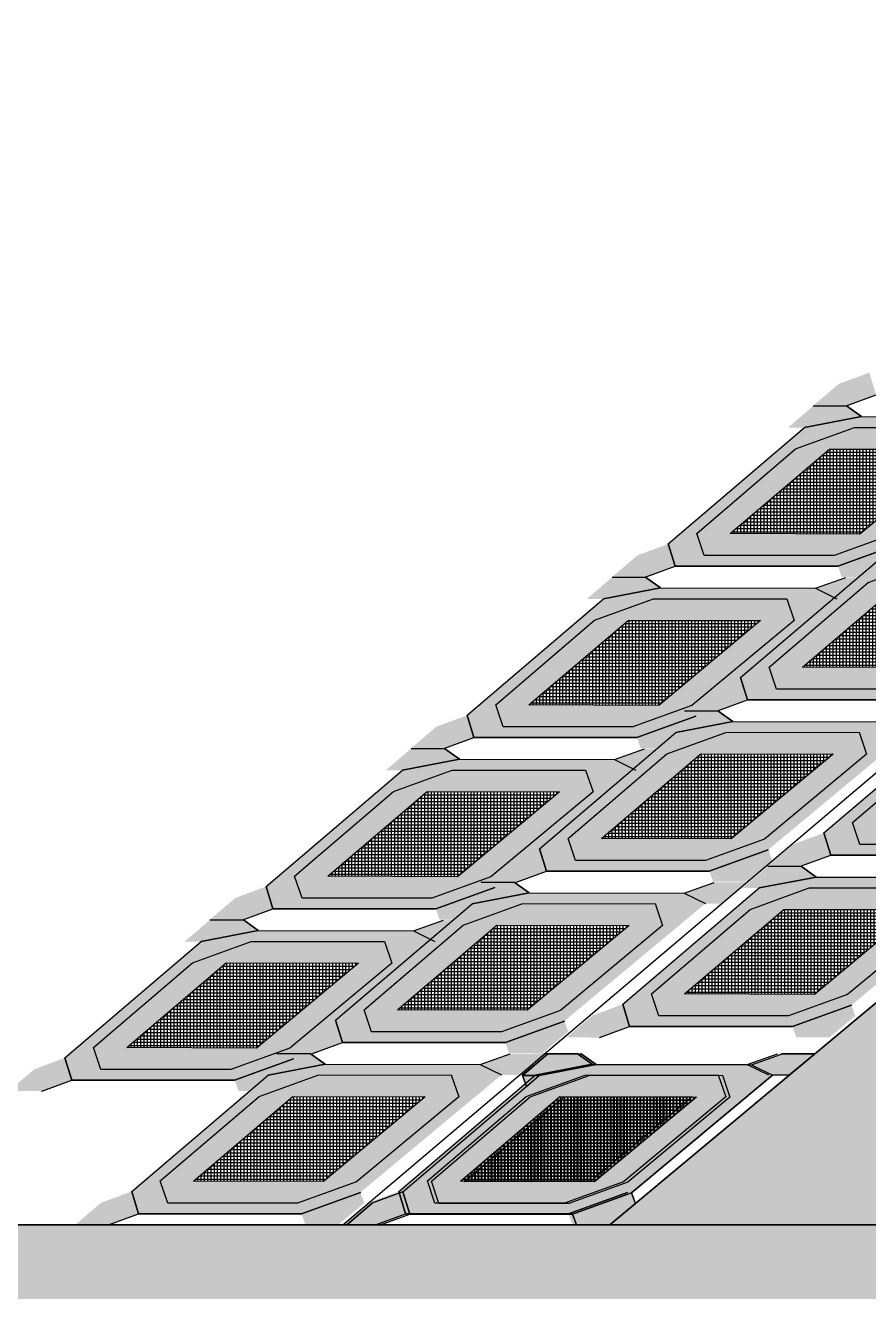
# Model space of a CAD drawing. Header units: centimetres. Extents: x -10 to 101, y -21 to 38.
# Drawn here: x 15.62 to 21.94, y 3 to 12.48 of the extents above; entities that cross this region are included whole.
import ezdxf

# ---------------------------------------------------------------- set-up
doc = ezdxf.new("R2010")
doc.units = ezdxf.units.CM

msp = doc.modelspace()

# ---------------------------------------------------------------- hatches: boundary and pattern name
h = msp.add_hatch()
h.set_pattern_fill('HEX', color=256, scale=0.063)
h.paths.add_polyline_path([(20, 3.5), (22.5, 3.5), (42, 20), (44, 20), (44, 21), (41, 21)])
at = {"true_color": 0x000000}
h = msp.add_hatch(color=18, dxfattribs=at)
h.dxf.hatch_style = 1
h.paths.add_polyline_path([(21.9436, 9.8809), (21.7145, 9.796), (21.5241, 9.634), (21.7702, 9.6315), (21.9952, 9.7138)])
h = msp.add_hatch(color=18, dxfattribs=at)
h.dxf.hatch_style = 1
h.paths.add_polyline_path([(21.3343, 9.4689), (21.5241, 9.6315), (21.7741, 9.6315), (21.886, 9.5511), (21.4593, 9.4689)])
edge = h.paths.add_edge_path()
edge.add_line((23.048, 9.5492), (23.2731, 9.629))
at = {"true_color": 0x636466}
h = msp.add_hatch(color=251, dxfattribs=at)
h.dxf.hatch_style = 1
h.paths.add_polyline_path([(20.7074, 8.5106), (20.6522, 8.6762), (21.392, 9.3089), (21.8328, 9.4692), (22.8312, 9.4701), (22.8867, 9.3074), (22.1218, 8.671), (21.6799, 8.5111)], flags=16)
h.paths.add_polyline_path([(20.4891, 8.4309), (20.4376, 8.598), (21.4593, 9.4689), (21.886, 9.5511), (23.048, 9.5492), (23.207, 9.4702), (22.1507, 8.5911), (21.7088, 8.4311)])
h = msp.add_hatch(color=256)
h.dxf.hatch_style = 1
h.set_gradient(color1=(0, 0, 255), color2=(255, 255, 0), name='SPHERICAL')
h.paths.add_polyline_path([(20.9007, 8.6753), (21.6444, 9.3087), (22.636, 9.3076), (21.8729, 8.6719)], flags=16)
h.paths.add_polyline_path([(22.8867, 9.3074), (22.1218, 8.671), (21.6799, 8.5111), (20.7074, 8.5106), (20.6522, 8.6762), (21.392, 9.3089), (21.8328, 9.4692), (22.8312, 9.4701)])
h = msp.add_hatch()
h.set_pattern_fill('NET', color=256, scale=0.0078)
h.set_pattern_definition([(0, (1.987614, 4.851148), (0, 0.024765), []), (90, (1.987614, 4.851148), (-0.024765, 2e-18), [])])
h.paths.add_polyline_path([(20.9007, 8.6753), (21.6444, 9.3087), (22.636, 9.3076), (21.8729, 8.6719)])
at = {"true_color": 0x000000}
h = msp.add_hatch(color=18, dxfattribs=at)
h.dxf.hatch_style = 1
h.paths.add_polyline_path([(21.8767, 8.4689), (22.0665, 8.6315), (22.3165, 8.6315), (22.4284, 8.5511), (22.0017, 8.4689)])
edge = h.paths.add_edge_path()
edge.add_line((23.5905, 8.5492), (23.8156, 8.629))
h = msp.add_hatch(color=18, dxfattribs=at)
h.dxf.hatch_style = 1
h.paths.add_polyline_path([(20.4376, 8.598), (20.2085, 8.5131), (20.018, 8.3511), (20.2642, 8.3486), (20.4891, 8.4309)])
at = {"true_color": 0x636466}
h = msp.add_hatch(color=251, dxfattribs=at)
h.dxf.hatch_style = 1
h.paths.add_polyline_path([(21.2498, 7.5106), (21.1946, 7.6762), (21.9344, 8.3089), (22.3753, 8.4692), (23.3736, 8.4701), (23.4292, 8.3074), (22.6643, 7.671), (22.2223, 7.5111)], flags=16)
h.paths.add_polyline_path([(21.0316, 7.4309), (20.9801, 7.598), (22.0017, 8.4689), (22.4284, 8.5511), (23.5905, 8.5492), (23.7495, 8.4702), (22.6932, 7.5911), (22.2512, 7.4311)])
at = {"true_color": 0x000000}
h = msp.add_hatch(color=18, dxfattribs=at)
h.dxf.hatch_style = 1
h.paths.add_polyline_path([(22.1507, 8.5911), (21.7088, 8.4311), (21.7376, 8.3511), (21.9876, 8.3511), (22.1797, 8.5112)])
h = msp.add_hatch(color=256)
h.dxf.hatch_style = 1
h.set_gradient(color1=(0, 0, 255), color2=(255, 255, 0), name='SPHERICAL')
h.paths.add_polyline_path([(21.4431, 7.6753), (22.1868, 8.3087), (23.1784, 8.3076), (22.4154, 7.6719)], flags=16)
h.paths.add_polyline_path([(23.4292, 8.3074), (22.6643, 7.671), (22.2223, 7.5111), (21.2498, 7.5106), (21.1946, 7.6762), (21.9344, 8.3089), (22.3753, 8.4692), (23.3736, 8.4701)])
h = msp.add_hatch(color=18, dxfattribs=at)
h.dxf.hatch_style = 1
h.paths.add_polyline_path([(19.8282, 8.186), (20.018, 8.3486), (20.268, 8.3486), (20.38, 8.2683), (19.9532, 8.186)])
edge = h.paths.add_edge_path()
edge.add_line((21.542, 8.2663), (21.7671, 8.3461))
h = msp.add_hatch(color=18, dxfattribs=at)
h.dxf.hatch_style = 1
h.paths.add_polyline_path([(21.542, 8.2663), (21.7671, 8.3461), (22.018, 8.3486), (21.8229, 8.186), (21.701, 8.1873)])
at = {"true_color": 0x636466}
h = msp.add_hatch(color=251, dxfattribs=at)
h.dxf.hatch_style = 1
h.paths.add_polyline_path([(19.2013, 7.2278), (19.1462, 7.3933), (19.886, 8.0261), (20.3268, 8.1863), (21.3252, 8.1873), (21.3807, 8.0245), (20.6158, 7.3881), (20.1739, 7.2282)], flags=16)
h.paths.add_polyline_path([(18.9831, 7.148), (18.9316, 7.3151), (19.9532, 8.186), (20.38, 8.2683), (21.542, 8.2663), (21.701, 8.1873), (20.6447, 7.3082), (20.2027, 7.1482)])
h = msp.add_hatch()
h.set_pattern_fill('NET', color=256, scale=0.0078)
h.set_pattern_definition([(0, (2.53006, 3.851148), (0, 0.024765), []), (90, (2.53006, 3.851148), (-0.024765, 2e-18), [])])
h.paths.add_polyline_path([(21.4431, 7.6753), (22.1868, 8.3087), (23.1784, 8.3076), (22.4154, 7.6719)])
h = msp.add_hatch(color=256)
h.dxf.hatch_style = 1
h.set_gradient(color1=(0, 0, 255), color2=(255, 255, 0), name='SPHERICAL')
h.paths.add_polyline_path([(19.3947, 7.3924), (20.1384, 8.0258), (21.13, 8.0247), (20.3669, 7.389)], flags=16)
h.paths.add_polyline_path([(21.3807, 8.0245), (20.6158, 7.3881), (20.1739, 7.2282), (19.2013, 7.2278), (19.1462, 7.3933), (19.886, 8.0261), (20.3268, 8.1863), (21.3252, 8.1873)])
h = msp.add_hatch()
h.set_pattern_fill('NET', color=256, scale=0.0078)
h.set_pattern_definition([(0, (0.4816, 3.56827), (0, 0.024765), []), (90, (0.4816, 3.56827), (-0.024765, 2e-18), [])])
h.paths.add_polyline_path([(19.3947, 7.3924), (20.1384, 8.0258), (21.13, 8.0247), (20.3669, 7.389)])
at = {"true_color": 0x000000}
h = msp.add_hatch(color=18, dxfattribs=at)
h.dxf.hatch_style = 1
h.paths.add_polyline_path([(20.9801, 7.598), (20.751, 7.5131), (20.5605, 7.3511), (20.8066, 7.3486), (21.0316, 7.4309)])
h = msp.add_hatch(color=18, dxfattribs=at)
h.dxf.hatch_style = 1
h.paths.add_polyline_path([(18.9316, 7.3151), (18.7025, 7.2302), (18.512, 7.0683), (18.7581, 7.0658), (18.9831, 7.148)])
h = msp.add_hatch(color=18, dxfattribs=at)
h.dxf.hatch_style = 1
h.paths.add_polyline_path([(20.6447, 7.3082), (20.2027, 7.1482), (20.2316, 7.0683), (20.4816, 7.0683), (20.6737, 7.2283)])
h = msp.add_hatch(color=18, dxfattribs=at)
h.dxf.hatch_style = 1
h.paths.add_polyline_path([(20.3707, 7.186), (20.5605, 7.3486), (20.8105, 7.3486), (20.9224, 7.2683), (20.4957, 7.186)])
edge = h.paths.add_edge_path()
edge.add_line((22.0845, 7.2663), (22.3096, 7.3461))
at = {"true_color": 0x636466}
h = msp.add_hatch(color=251, dxfattribs=at)
h.dxf.hatch_style = 1
h.paths.add_polyline_path([(21.8729, 6.3462), (21.8177, 6.5117), (22.5576, 7.1445), (22.9984, 7.3047), (23.9967, 7.3057), (24.0523, 7.1429), (23.2874, 6.5066), (22.8455, 6.3466)], flags=16)
h.paths.add_polyline_path([(21.6547, 6.2664), (21.6032, 6.4336), (22.6248, 7.3045), (23.0516, 7.3867), (24.2136, 7.3847), (24.3726, 7.3058), (23.3163, 6.4267), (22.8743, 6.2667)])
h = msp.add_hatch(color=256)
h.dxf.hatch_style = 1
h.set_gradient(color1=(0, 0, 255), color2=(255, 255, 0), name='SPHERICAL')
h.paths.add_polyline_path([(22.0663, 6.5109), (22.81, 7.1442), (23.8016, 7.1431), (23.0385, 6.5074)], flags=16)
h.paths.add_polyline_path([(24.0523, 7.1429), (23.2874, 6.5066), (22.8455, 6.3466), (21.8729, 6.3462), (21.8177, 6.5117), (22.5576, 7.1445), (22.9984, 7.3047), (23.9967, 7.3057)])
h = msp.add_hatch(color=251, dxfattribs=at)
h.dxf.hatch_style = 1
h.paths.add_polyline_path([(19.7438, 6.2278), (19.6886, 6.3933), (20.4284, 7.0261), (20.8693, 7.1863), (21.8676, 7.1873), (21.9231, 7.0245), (21.1582, 6.3881), (20.7163, 6.2282)], flags=16)
h.paths.add_polyline_path([(19.5256, 6.148), (19.4741, 6.3151), (20.4957, 7.186), (20.9224, 7.2683), (22.0845, 7.2663), (22.2434, 7.1873), (21.1872, 6.3082), (20.7452, 6.1482)])
h = msp.add_hatch(color=256)
h.dxf.hatch_style = 1
h.set_gradient(color1=(0, 0, 255), color2=(255, 255, 0), name='SPHERICAL')
h.paths.add_polyline_path([(19.9371, 6.3924), (20.6808, 7.0258), (21.6724, 7.0247), (20.9094, 6.389)], flags=16)
h.paths.add_polyline_path([(21.9231, 7.0245), (21.1582, 6.3881), (20.7163, 6.2282), (19.7438, 6.2278), (19.6886, 6.3933), (20.4284, 7.0261), (20.8693, 7.1863), (21.8676, 7.1873)])
at = {"true_color": 0x000000}
h = msp.add_hatch(color=18, dxfattribs=at)
h.dxf.hatch_style = 1
h.paths.add_polyline_path([(18.3222, 6.9032), (18.512, 7.0658), (18.762, 7.0658), (18.874, 6.9854), (18.4472, 6.9032)])
edge = h.paths.add_edge_path()
edge.add_line((20.036, 6.9834), (20.2611, 7.0632))
h = msp.add_hatch()
h.set_pattern_fill('NET', color=256, scale=0.0078)
h.set_pattern_definition([(0, (1.024046, 2.56827), (0, 0.024765), []), (90, (1.024046, 2.56827), (-0.024765, 2e-18), [])])
h.paths.add_polyline_path([(19.9371, 6.3924), (20.6808, 7.0258), (21.6724, 7.0247), (20.9094, 6.389)])
h = msp.add_hatch(color=18, dxfattribs=at)
h.dxf.hatch_style = 1
h.paths.add_polyline_path([(20.036, 6.9834), (20.2611, 7.0632), (20.512, 7.0658), (20.3169, 6.9032), (20.195, 6.9045)])
at = {"true_color": 0x636466}
h = msp.add_hatch(color=251, dxfattribs=at)
h.dxf.hatch_style = 1
h.paths.add_polyline_path([(17.6953, 5.9449), (17.6401, 6.1104), (18.38, 6.7432), (18.8208, 6.9034), (19.8191, 6.9044), (19.8747, 6.7416), (19.1098, 6.1053), (18.6679, 5.9453)], flags=16)
h.paths.add_polyline_path([(17.4771, 5.8651), (17.4256, 6.0322), (18.4472, 6.9032), (18.874, 6.9854), (20.036, 6.9834), (20.195, 6.9045), (19.1387, 6.0254), (18.6967, 5.8653)])
h = msp.add_hatch(color=256)
h.dxf.hatch_style = 1
h.set_gradient(color1=(0, 0, 255), color2=(255, 255, 0), name='SPHERICAL')
h.paths.add_polyline_path([(17.8887, 6.1095), (18.6324, 6.7429), (19.624, 6.7418), (18.8609, 6.1061)], flags=16)
h.paths.add_polyline_path([(19.8747, 6.7416), (19.1098, 6.1053), (18.6679, 5.9453), (17.6953, 5.9449), (17.6401, 6.1104), (18.38, 6.7432), (18.8208, 6.9034), (19.8191, 6.9044)])
h = msp.add_hatch()
h.set_pattern_fill('NET', color=256, scale=0.0078)
h.set_pattern_definition([(0, (-1.024414, 2.28539), (0, 0.024765), []), (90, (-1.024414, 2.28539), (-0.024765, 2e-18), [])])
h.paths.add_polyline_path([(17.8887, 6.1095), (18.6324, 6.7429), (19.624, 6.7418), (18.8609, 6.1061)])
at = {"true_color": 0x000000}
h = msp.add_hatch(color=18, dxfattribs=at)
h.dxf.hatch_style = 1
h.paths.add_polyline_path([(21.6032, 6.4336), (21.3741, 6.3486), (21.1836, 6.1867), (21.4297, 6.1842), (21.6547, 6.2664)])
h = msp.add_hatch(color=18, dxfattribs=at)
h.dxf.hatch_style = 1
h.paths.add_polyline_path([(19.4741, 6.3151), (19.2449, 6.2302), (19.0545, 6.0683), (19.3006, 6.0658), (19.5256, 6.148)])
h = msp.add_hatch(color=18, dxfattribs=at)
h.dxf.hatch_style = 1
h.paths.add_polyline_path([(21.1872, 6.3082), (20.7452, 6.1482), (20.774, 6.0683), (21.024, 6.0683), (21.2161, 6.2283)])
h = msp.add_hatch(color=18, dxfattribs=at)
h.dxf.hatch_style = 1
h.paths.add_polyline_path([(20.9938, 6.0216), (21.1836, 6.1842), (21.4336, 6.1842), (21.5456, 6.1038), (21.1188, 6.0216)])
edge = h.paths.add_edge_path()
edge.add_line((22.7076, 6.1018), (22.9327, 6.1816))
at = {"true_color": 0x636466}
h = msp.add_hatch(color=251, dxfattribs=at)
h.dxf.hatch_style = 1
h.paths.add_polyline_path([(20.3669, 5.0633), (20.3117, 5.2288), (21.0516, 5.8616), (21.4924, 6.0218), (22.4907, 6.0228), (22.5463, 5.86), (21.7814, 5.2237), (21.3395, 5.0638)], flags=16)
h.paths.add_polyline_path([(20.1487, 4.9835), (20.0972, 5.1507), (21.1188, 6.0216), (21.5456, 6.1038), (22.7076, 6.1018), (22.8666, 6.0229), (21.8103, 5.1438), (21.3683, 4.9838)])
at = {"true_color": 0x000000}
h = msp.add_hatch(color=18, dxfattribs=at)
h.dxf.hatch_style = 1
h.paths.add_polyline_path([(17.4256, 6.0322), (17.1965, 5.9473), (17.006, 5.7854), (17.2521, 5.7829), (17.4771, 5.8651)])
at = {"true_color": 0x636466}
h = msp.add_hatch(color=251, dxfattribs=at)
h.dxf.hatch_style = 1
h.paths.add_polyline_path([(18.2166, 4.9449), (18.1614, 5.1104), (18.9012, 5.7432), (19.342, 5.9034), (20.3404, 5.9044), (20.3959, 5.7416), (19.631, 5.1053), (19.1891, 4.9453)], flags=16)
h.paths.add_polyline_path([(17.9983, 4.8651), (17.9468, 5.0322), (18.9685, 5.9032), (19.3952, 5.9854), (20.5572, 5.9834), (20.7162, 5.9045), (19.6599, 5.0254), (19.218, 4.8653)])
at = {"true_color": 0x000000}
h = msp.add_hatch(color=18, dxfattribs=at)
h.dxf.hatch_style = 1
h.paths.add_polyline_path([(19.1387, 6.0254), (18.6967, 5.8653), (18.7256, 5.7854), (18.9756, 5.7854), (19.1676, 5.9454)])
h = msp.add_hatch(color=18, dxfattribs=at)
h.dxf.hatch_style = 1
h.paths.add_polyline_path([(18.8435, 5.9032), (19.0333, 6.0658), (19.2833, 6.0658), (19.3952, 5.9854), (18.9685, 5.9032)])
edge = h.paths.add_edge_path()
edge.add_line((20.5572, 5.9834), (20.7823, 6.0632))
h = msp.add_hatch(color=256)
h.dxf.hatch_style = 1
h.set_gradient(color1=(0, 0, 255), color2=(255, 255, 0), name='SPHERICAL')
h.paths.add_polyline_path([(20.5603, 5.228), (21.304, 5.8613), (22.2956, 5.8602), (21.5325, 5.2246)], flags=16)
h.paths.add_polyline_path([(22.5463, 5.86), (21.7814, 5.2237), (21.3395, 5.0638), (20.3669, 5.0633), (20.3117, 5.2288), (21.0516, 5.8616), (21.4924, 6.0218), (22.4907, 6.0228)])
h = msp.add_hatch(color=18, dxfattribs=at)
h.dxf.hatch_style = 1
h.paths.add_polyline_path([(20.5572, 5.9834), (20.7823, 6.0632), (21.0333, 6.0658), (20.8381, 5.9032), (20.7162, 5.9045)])
h = msp.add_hatch(color=256)
h.dxf.hatch_style = 1
h.set_gradient(color1=(0, 0, 255), color2=(255, 255, 0), name='SPHERICAL')
h.paths.add_polyline_path([(18.4099, 5.1095), (19.1536, 5.7429), (20.1452, 5.7418), (19.3821, 5.1061)], flags=16)
h.paths.add_polyline_path([(20.3959, 5.7416), (19.631, 5.1053), (19.1891, 4.9453), (18.2166, 4.9449), (18.1614, 5.1104), (18.9012, 5.7432), (19.342, 5.9034), (20.3404, 5.9044)])
h = msp.add_hatch()
h.set_pattern_fill('NET', color=256, scale=0.0078)
h.set_pattern_definition([(0, (1.647183, 1.403822), (0, 0.024765), []), (90, (1.647183, 1.403822), (-0.024765, 2e-18), [])])
h.paths.add_polyline_path([(20.5603, 5.228), (21.304, 5.8613), (22.2956, 5.8602), (21.5325, 5.2246)])
at = {"true_color": 0x636466}
h = msp.add_hatch(color=251, dxfattribs=at)
h.dxf.hatch_style = 1
h.paths.add_polyline_path([(16.1893, 4.662), (16.1341, 4.8275), (16.8739, 5.4603), (17.3148, 5.6205), (18.3131, 5.6215), (18.3687, 5.4587), (17.6038, 4.8224), (17.1619, 4.6624)], flags=16)
h.paths.add_polyline_path([(15.9711, 4.5822), (15.9196, 4.7494), (16.9412, 5.6203), (17.368, 5.7025), (18.53, 5.7005), (18.689, 5.6216), (17.6327, 4.7425), (17.1907, 4.5825)])
at = {"true_color": 0x000000}
h = msp.add_hatch(color=18, dxfattribs=at)
h.dxf.hatch_style = 1
h.paths.add_polyline_path([(16.8162, 5.6203), (17.006, 5.7829), (17.256, 5.7829), (17.368, 5.7025), (16.9412, 5.6203)])
edge = h.paths.add_edge_path()
edge.add_line((18.53, 5.7005), (18.7551, 5.7803))
h = msp.add_hatch()
h.set_pattern_fill('NET', color=256, scale=0.0078)
h.set_pattern_definition([(0, (-0.50319, 1.28539), (0, 0.024765), []), (90, (-0.50319, 1.28539), (-0.024765, 2e-18), [])])
h.paths.add_polyline_path([(18.4099, 5.1095), (19.1536, 5.7429), (20.1452, 5.7418), (19.3821, 5.1061)])
h = msp.add_hatch(color=18, dxfattribs=at)
h.dxf.hatch_style = 1
h.paths.add_polyline_path([(18.53, 5.7005), (18.7551, 5.7803), (19.006, 5.7829), (18.8109, 5.6203), (18.689, 5.6216)])
h = msp.add_hatch(color=256)
h.dxf.hatch_style = 1
h.set_gradient(color1=(0, 0, 255), color2=(255, 255, 0), name='SPHERICAL')
h.paths.add_polyline_path([(16.3827, 4.8267), (17.1263, 5.46), (18.118, 5.4589), (17.3549, 4.8232)], flags=16)
h.paths.add_polyline_path([(18.3687, 5.4587), (17.6038, 4.8224), (17.1619, 4.6624), (16.1893, 4.662), (16.1341, 4.8275), (16.8739, 5.4603), (17.3148, 5.6205), (18.3131, 5.6215)])
h = msp.add_hatch()
h.set_pattern_fill('NET', color=256, scale=0.0078)
h.set_pattern_definition([(0, (-2.530428, 1.00251), (0, 0.024765), []), (90, (-2.530428, 1.00251), (-0.024765, 2e-18), [])])
h.paths.add_polyline_path([(16.3827, 4.8267), (17.1263, 5.46), (18.118, 5.4589), (17.3549, 4.8232)])
h = msp.add_hatch(color=18, dxfattribs=at)
h.dxf.hatch_style = 1
h.paths.add_polyline_path([(20.0972, 5.1507), (19.8681, 5.0658), (19.6776, 4.9038), (19.9237, 4.9013), (20.1487, 4.9835)])
h = msp.add_hatch(color=18, dxfattribs=at)
h.dxf.hatch_style = 1
h.paths.add_polyline_path([(21.8103, 5.1438), (21.3683, 4.9838), (21.3972, 4.9038), (21.6472, 4.9038), (21.8392, 5.0639)])
h = msp.add_hatch(color=18, dxfattribs=at)
h.dxf.hatch_style = 1
h.paths.add_polyline_path([(17.9468, 5.0322), (17.7177, 4.9473), (17.5272, 4.7854), (17.7734, 4.7829), (17.9983, 4.8651)])
h = msp.add_hatch(color=18, dxfattribs=at)
h.dxf.hatch_style = 1
h.paths.add_polyline_path([(19.6599, 5.0254), (19.218, 4.8653), (19.2468, 4.7854), (19.4968, 4.7854), (19.6889, 4.9454)])
h = msp.add_hatch(color=18, dxfattribs=at)
h.dxf.hatch_style = 1
h.paths.add_polyline_path([(15.9196, 4.7494), (15.6905, 4.6644), (15.5, 4.5025), (15.7461, 4.5), (15.9711, 4.5822)])
h = msp.add_hatch(color=18, dxfattribs=at)
h.dxf.hatch_style = 1
h.paths.add_polyline_path([(17.6327, 4.7425), (17.1907, 4.5825), (17.2196, 4.5025), (17.4696, 4.5025), (17.6616, 4.6626)])
h = msp.add_hatch(color=18, dxfattribs=at)
h.dxf.hatch_style = 1
h.paths.add_polyline_path([(17.3162, 4.6203), (17.506, 4.7829), (17.756, 4.7829), (17.868, 4.7025), (17.4412, 4.6203)])
edge = h.paths.add_edge_path()
edge.add_line((19.03, 4.7005), (19.2551, 4.7803))
h = msp.add_hatch(color=18, dxfattribs=at)
h.dxf.hatch_style = 1
h.paths.add_polyline_path([(19.03, 4.7005), (19.2551, 4.7803), (19.506, 4.7829), (19.3109, 4.6203), (19.189, 4.6216)])
h = msp.add_hatch(color=18, dxfattribs=at)
h.dxf.hatch_style = 1
h.paths.add_polyline_path([(19.3162, 4.6203), (19.506, 4.7829), (19.756, 4.7829), (19.868, 4.7025), (19.4412, 4.6203)])
edge = h.paths.add_edge_path()
edge.add_line((21.03, 4.7005), (21.2551, 4.7803))
h = msp.add_hatch(color=18, dxfattribs=at)
h.dxf.hatch_style = 1
h.paths.add_polyline_path([(19.3466, 4.6178), (19.5364, 4.7804), (19.7864, 4.7804), (19.8984, 4.7), (19.4716, 4.6178)])
edge = h.paths.add_edge_path()
edge.add_line((21.0604, 4.698), (21.2855, 4.7778))
h = msp.add_hatch(color=18, dxfattribs=at)
h.dxf.hatch_style = 1
h.paths.add_polyline_path([(21.03, 4.7005), (21.2551, 4.7803), (21.506, 4.7829), (21.3109, 4.6203), (21.189, 4.6216)])
h = msp.add_hatch(color=18, dxfattribs=at)
h.dxf.hatch_style = 1
h.paths.add_polyline_path([(21.0604, 4.698), (21.2855, 4.7778), (21.5364, 4.7804), (21.3413, 4.6178), (21.2194, 4.6191)])
at = {"true_color": 0x636466}
h = msp.add_hatch(color=251, dxfattribs=at)
h.dxf.hatch_style = 1
h.paths.add_polyline_path([(16.6893, 3.662), (16.6341, 3.8275), (17.3739, 4.4603), (17.8148, 4.6205), (18.8131, 4.6215), (18.8687, 4.4587), (18.1038, 3.8224), (17.6619, 3.6624)], flags=16)
h.paths.add_polyline_path([(16.4711, 3.5822), (16.4196, 3.7494), (17.4412, 4.6203), (17.868, 4.7025), (19.03, 4.7005), (19.189, 4.6216), (18.1327, 3.7425), (17.6907, 3.5825)])
h = msp.add_hatch(color=251, dxfattribs=at)
h.dxf.hatch_style = 1
h.paths.add_polyline_path([(18.6893, 3.662), (18.6341, 3.8275), (19.3739, 4.4603), (19.8148, 4.6205), (20.8131, 4.6215), (20.8687, 4.4587), (20.1038, 3.8224), (19.6619, 3.6624)], flags=16)
h.paths.add_polyline_path([(18.4711, 3.5822), (18.4196, 3.7494), (19.4412, 4.6203), (19.868, 4.7025), (21.03, 4.7005), (21.189, 4.6216), (20.1327, 3.7425), (19.6907, 3.5825)])
h = msp.add_hatch(color=251, dxfattribs=at)
h.dxf.hatch_style = 1
h.paths.add_polyline_path([(18.7197, 3.6595), (18.6646, 3.825), (19.4044, 4.4578), (19.8452, 4.618), (20.8436, 4.619), (20.8991, 4.4562), (20.1342, 3.8199), (19.6923, 3.6599)], flags=16)
h.paths.add_polyline_path([(18.5015, 3.5797), (18.45, 3.7469), (19.4716, 4.6178), (19.8984, 4.7), (21.0604, 4.698), (21.2194, 4.6191), (20.1631, 3.74), (19.7211, 3.58)])
h = msp.add_hatch(color=256)
h.dxf.hatch_style = 1
h.set_gradient(color1=(0, 0, 255), color2=(255, 255, 0), name='SPHERICAL')
h.paths.add_polyline_path([(16.8827, 3.8267), (17.6263, 4.46), (18.618, 4.4589), (17.8549, 3.8232)], flags=16)
h.paths.add_polyline_path([(18.8687, 4.4587), (18.1038, 3.8224), (17.6619, 3.6624), (16.6893, 3.662), (16.6341, 3.8275), (17.3739, 4.4603), (17.8148, 4.6205), (18.8131, 4.6215)])
h = msp.add_hatch(color=256)
h.dxf.hatch_style = 1
h.set_gradient(color1=(0, 0, 255), color2=(255, 255, 0), name='SPHERICAL')
h.paths.add_polyline_path([(18.8827, 3.8267), (19.6263, 4.46), (20.618, 4.4589), (19.8549, 3.8232)], flags=16)
h.paths.add_polyline_path([(20.8687, 4.4587), (20.1038, 3.8224), (19.6619, 3.6624), (18.6893, 3.662), (18.6341, 3.8275), (19.3739, 4.4603), (19.8148, 4.6205), (20.8131, 4.6215)])
h = msp.add_hatch(color=256)
h.dxf.hatch_style = 1
h.set_gradient(color1=(0, 0, 255), color2=(255, 255, 0), name='SPHERICAL')
h.paths.add_polyline_path([(18.9131, 3.8242), (19.6568, 4.4575), (20.6484, 4.4564), (19.8853, 3.8207)], flags=16)
h.paths.add_polyline_path([(20.8991, 4.4562), (20.1342, 3.8199), (19.6923, 3.6599), (18.7197, 3.6595), (18.6646, 3.825), (19.4044, 4.4578), (19.8452, 4.618), (20.8436, 4.619)])
at = {"true_color": 0x991b1e}
h = msp.add_hatch(color=244, dxfattribs=at)
h.dxf.hatch_style = 1
h.paths.add_polyline_path([(19.4716, 4.6178), (19.3466, 4.6178), (19.3761, 4.5363)])
h = msp.add_hatch()
h.set_pattern_fill('NET', color=256, scale=0.0078)
h.set_pattern_definition([(0, (-2.030428, 0.00251), (0, 0.024765), []), (90, (-2.030428, 0.00251), (-0.024765, 2e-18), [])])
h.paths.add_polyline_path([(16.8827, 3.8267), (17.6263, 4.46), (18.618, 4.4589), (17.8549, 3.8232)])
h = msp.add_hatch()
h.set_pattern_fill('NET', color=256, scale=0.0078)
h.set_pattern_definition([(0, (-0.030428, 0.00251), (0, 0.024765), []), (90, (-0.030428, 0.00251), (-0.024765, 2e-18), [])])
h.paths.add_polyline_path([(18.8827, 3.8267), (19.6263, 4.46), (20.618, 4.4589), (19.8549, 3.8232)])
h = msp.add_hatch()
h.set_pattern_fill('NET', color=256, scale=0.0078)
h.paths.add_polyline_path([(18.9131, 3.8242), (19.6568, 4.4575), (20.6484, 4.4564), (19.8853, 3.8207)])
at = {"true_color": 0x000000}
h = msp.add_hatch(color=18, dxfattribs=at)
h.dxf.hatch_style = 1
h.paths.add_polyline_path([(16.4196, 3.7494), (16.1905, 3.6644), (16, 3.5025), (16.2461, 3.5), (16.4711, 3.5822)])
h = msp.add_hatch(color=18, dxfattribs=at)
h.dxf.hatch_style = 1
h.paths.add_polyline_path([(18.1327, 3.7425), (17.6907, 3.5825), (17.7196, 3.5025), (17.9696, 3.5025), (18.1616, 3.6626)])
h = msp.add_hatch(color=18, dxfattribs=at)
h.dxf.hatch_style = 1
h.paths.add_polyline_path([(18.4196, 3.7494), (18.1905, 3.6644), (18, 3.5025), (18.2461, 3.5), (18.4711, 3.5822)])
h = msp.add_hatch(color=18, dxfattribs=at)
h.dxf.hatch_style = 1
h.paths.add_polyline_path([(18.45, 3.7469), (18.2209, 3.6619), (18.0304, 3.5), (18.2765, 3.4975), (18.5015, 3.5797)])
h = msp.add_hatch(color=18, dxfattribs=at)
h.dxf.hatch_style = 1
h.paths.add_polyline_path([(20.1327, 3.7425), (19.6907, 3.5825), (19.7196, 3.5025), (19.9696, 3.5025), (20.1616, 3.6626)])
h = msp.add_hatch(color=18, dxfattribs=at)
h.dxf.hatch_style = 1
h.paths.add_polyline_path([(20.1631, 3.74), (19.7211, 3.58), (19.75, 3.5), (20, 3.5), (20.1921, 3.66)])
h = msp.add_hatch()
h.set_pattern_fill('HEX', color=256, scale=0.063)
h.paths.add_polyline_path([(5, 0), (0, 0), (5.5, 3.5), (35, 3.5), (37, 2.5), (6, 2.5)])

# ---------------------------------------------------------------- linework, layer by layer
for p, q in [((18, 3.5), (41, 23)), ((20, 3.5), (41, 21)), ((41, 21), (20, 3.5)), ((21.7702, 9.6315), (21.9952, 9.7138)), ((21.777, 9.634), (21.9952, 9.7138)), ((21.5241, 9.6315), (21.7741, 9.6315)), ((21.5241, 9.6315), (21.7741, 9.6315)), ((21.5241, 9.6315), (21.7741, 9.6315)), ((21.7741, 9.6315), (21.886, 9.5511)), ((21.886, 9.5511), (21.7741, 9.6315)), ((21.886, 9.5511), (21.4593, 9.4689)), ((21.4593, 9.4689), (21.886, 9.5511)), ((21.886, 9.5511), (23.048, 9.5492)), ((21.886, 9.5511), (23.048, 9.5492)), ((20.4376, 8.598), (21.4593, 9.4689)), ((20.4376, 8.598), (21.4593, 9.4689)), ((21.392, 9.3089), (21.8328, 9.4692)), ((21.392, 9.3089), (21.8328, 9.4692)), ((21.8328, 9.4692), (22.8312, 9.4701)), ((21.8328, 9.4692), (22.8312, 9.4701)), ((20.6522, 8.6762), (21.392, 9.3089)), ((20.6522, 8.6762), (21.392, 9.3089)), ((20.9007, 8.6753), (21.6444, 9.3087)), ((21.6444, 9.3087), (22.6352, 9.3069)), ((21.6444, 9.3087), (22.636, 9.3076)), ((22.636, 9.3076), (21.8729, 8.6719)), ((22.6352, 9.3069), (21.8729, 8.6719)), ((20.7074, 8.5106), (20.6522, 8.6762)), ((20.7074, 8.5106), (20.6522, 8.6762)), ((21.8729, 8.6719), (20.9007, 8.6753)), ((21.8729, 8.6719), (20.9007, 8.6753)), ((22.1218, 8.671), (21.6799, 8.5111)), ((22.1218, 8.671), (21.6799, 8.5111)), ((20.4376, 8.598), (20.4891, 8.4309)), ((20.4891, 8.4309), (20.4376, 8.598)), ((20.4891, 8.4309), (20.4376, 8.598)), ((21.7088, 8.4311), (22.1507, 8.5911)), ((21.7088, 8.4311), (22.1507, 8.5911)), ((22.1507, 8.5911), (21.7088, 8.4311)), ((22.1507, 8.5911), (21.7088, 8.4311)), ((21.6799, 8.5111), (20.7074, 8.5106)), ((21.6799, 8.5111), (20.7074, 8.5106)), ((20.9801, 7.598), (22.0017, 8.4689)), ((20.9801, 7.598), (22.0017, 8.4689)), ((21.9344, 8.3089), (22.3753, 8.4692)), ((21.9344, 8.3089), (22.3753, 8.4692)), ((20.018, 8.3486), (20.268, 8.3486)), ((20.018, 8.3486), (20.268, 8.3486)), ((20.018, 8.3486), (20.268, 8.3486)), ((20.2642, 8.3486), (20.4891, 8.4309)), ((20.268, 8.3486), (20.38, 8.2683)), ((20.38, 8.2683), (20.268, 8.3486)), ((20.271, 8.3511), (20.4891, 8.4309)), ((20.4891, 8.4309), (21.7088, 8.4311)), ((20.4891, 8.4309), (21.5839, 8.4311)), ((21.7088, 8.4311), (20.4891, 8.4309)), ((20.6137, 8.4309), (21.7088, 8.4311)), ((21.542, 8.2663), (21.7671, 8.3461)), ((21.542, 8.2663), (21.7671, 8.3461)), ((21.5839, 8.4311), (21.7088, 8.4311)), ((20.38, 8.2683), (19.9532, 8.186)), ((19.9532, 8.186), (20.38, 8.2683)), ((20.38, 8.2683), (21.542, 8.2663)), ((20.38, 8.2683), (21.542, 8.2663)), ((21.1946, 7.6762), (21.9344, 8.3089)), ((21.1946, 7.6762), (21.9344, 8.3089)), ((21.4431, 7.6753), (22.1868, 8.3087)), ((21.542, 8.2663), (21.701, 8.1873)), ((21.542, 8.2663), (21.701, 8.1873)), ((18.9316, 7.3151), (19.9532, 8.186)), ((18.9316, 7.3151), (19.9532, 8.186)), ((19.886, 8.0261), (20.3268, 8.1863)), ((19.886, 8.0261), (20.3268, 8.1863)), ((20.3268, 8.1863), (21.3252, 8.1873)), ((20.3268, 8.1863), (21.3252, 8.1873)), ((21.3252, 8.1873), (21.3807, 8.0244)), ((21.3252, 8.1873), (21.3807, 8.0245)), ((19.1462, 7.3933), (19.886, 8.0261)), ((19.1462, 7.3933), (19.886, 8.0261)), ((19.3947, 7.3924), (20.1384, 8.0258)), ((20.1384, 8.0258), (21.1292, 8.0241)), ((20.1384, 8.0258), (21.13, 8.0247)), ((21.13, 8.0247), (20.3669, 7.389)), ((21.1292, 8.0241), (20.3669, 7.389)), ((21.3807, 8.0245), (20.6158, 7.3881)), ((21.3807, 8.0244), (20.6158, 7.3881)), ((20.9801, 7.598), (21.0316, 7.4309)), ((21.0316, 7.4309), (20.9801, 7.598)), ((21.0316, 7.4309), (20.9801, 7.598)), ((21.2498, 7.5106), (21.1946, 7.6762)), ((21.2498, 7.5106), (21.1946, 7.6762)), ((22.4154, 7.6719), (21.4431, 7.6753)), ((22.4154, 7.6719), (21.4431, 7.6753)), ((22.2223, 7.5111), (21.2498, 7.5106)), ((22.2223, 7.5111), (21.2498, 7.5106)), ((20.8066, 7.3486), (21.0316, 7.4309)), ((20.8135, 7.3511), (21.0316, 7.4309)), ((21.0316, 7.4309), (22.2512, 7.4311)), ((21.0316, 7.4309), (22.1263, 7.4311)), ((22.2512, 7.4311), (21.0316, 7.4309)), ((21.1562, 7.4309), (22.2512, 7.4311)), ((18.9316, 7.3151), (18.9831, 7.148)), ((18.9831, 7.148), (18.9316, 7.3151)), ((18.9831, 7.148), (18.9316, 7.3151)), ((19.2013, 7.2278), (19.1462, 7.3933)), ((19.2013, 7.2278), (19.1462, 7.3933)), ((20.3669, 7.389), (19.3947, 7.3924)), ((20.3669, 7.389), (19.3947, 7.3924)), ((20.6158, 7.3881), (20.1739, 7.2282)), ((20.6158, 7.3881), (20.1739, 7.2282)), ((20.2027, 7.1482), (20.6447, 7.3082)), ((20.2027, 7.1482), (20.6447, 7.3082)), ((20.6447, 7.3082), (20.2027, 7.1482)), ((20.6447, 7.3082), (20.2027, 7.1482)), ((20.5605, 7.3486), (20.8105, 7.3486)), ((20.5605, 7.3486), (20.8105, 7.3486)), ((20.5605, 7.3486), (20.8105, 7.3486)), ((20.6158, 7.3881), (20.6158, 7.3881)), ((20.8105, 7.3486), (20.9224, 7.2683)), ((20.9224, 7.2683), (20.8105, 7.3486)), ((21.6032, 6.4336), (22.6248, 7.3045)), ((21.6032, 6.4336), (22.6248, 7.3045)), ((20.1739, 7.2282), (19.2013, 7.2278)), ((20.1739, 7.2282), (19.2013, 7.2278)), ((20.9224, 7.2683), (20.4957, 7.186)), ((20.4957, 7.186), (20.9224, 7.2683)), ((20.9224, 7.2683), (22.0845, 7.2663)), ((20.9224, 7.2683), (22.0845, 7.2663)), ((18.7581, 7.0658), (18.9831, 7.148)), ((18.765, 7.0683), (18.9831, 7.148)), ((18.9831, 7.148), (20.2027, 7.1482)), ((18.9831, 7.148), (20.0779, 7.1482)), ((20.2027, 7.1482), (18.9831, 7.148)), ((19.1077, 7.148), (20.2027, 7.1482)), ((19.4741, 6.3151), (20.4957, 7.186)), ((19.4741, 6.3151), (20.4957, 7.186)), ((20.0779, 7.1482), (20.2027, 7.1482)), ((20.4284, 7.0261), (20.8693, 7.1863)), ((20.4284, 7.0261), (20.8693, 7.1863)), ((20.8693, 7.1863), (21.8676, 7.1873)), ((20.8693, 7.1863), (21.8676, 7.1873)), ((21.8177, 6.5117), (22.5576, 7.1445)), ((21.8177, 6.5117), (22.5576, 7.1445)), ((21.8676, 7.1873), (21.9232, 7.0244)), ((21.8676, 7.1873), (21.9231, 7.0245)), ((18.512, 7.0658), (18.762, 7.0658)), ((18.512, 7.0658), (18.762, 7.0658)), ((18.512, 7.0658), (18.762, 7.0658)), ((18.762, 7.0658), (18.874, 6.9854)), ((18.874, 6.9854), (18.762, 7.0658)), ((19.6886, 6.3933), (20.4284, 7.0261)), ((19.6886, 6.3933), (20.4284, 7.0261)), ((19.9371, 6.3924), (20.6808, 7.0258)), ((20.036, 6.9834), (20.2611, 7.0632)), ((20.036, 6.9834), (20.2611, 7.0632)), ((20.6808, 7.0258), (21.6717, 7.0241)), ((20.6808, 7.0258), (21.6724, 7.0247)), ((21.6724, 7.0247), (20.9094, 6.389)), ((21.6717, 7.0241), (20.9094, 6.389)), ((21.9231, 7.0245), (21.1582, 6.3881)), ((21.9232, 7.0244), (21.1582, 6.3881)), ((18.874, 6.9854), (18.4472, 6.9032)), ((18.4472, 6.9032), (18.874, 6.9854)), ((18.874, 6.9854), (20.036, 6.9834)), ((18.874, 6.9854), (20.036, 6.9834)), ((20.036, 6.9834), (20.195, 6.9045)), ((20.036, 6.9834), (20.195, 6.9045)), ((17.4256, 6.0322), (18.4472, 6.9032)), ((17.4256, 6.0322), (18.4472, 6.9032)), ((18.38, 6.7432), (18.8208, 6.9034)), ((18.38, 6.7432), (18.8208, 6.9034)), ((18.8208, 6.9034), (19.8191, 6.9044)), ((18.8208, 6.9034), (19.8191, 6.9044)), ((19.8191, 6.9044), (19.8747, 6.7415)), ((19.8191, 6.9044), (19.8747, 6.7416)), ((17.6401, 6.1104), (18.38, 6.7432)), ((17.6401, 6.1104), (18.38, 6.7432)), ((17.8887, 6.1095), (18.6324, 6.7429)), ((18.6324, 6.7429), (19.6232, 6.7412)), ((18.6324, 6.7429), (19.624, 6.7418)), ((19.624, 6.7418), (18.8609, 6.1061)), ((19.6232, 6.7412), (18.8609, 6.1061)), ((19.8747, 6.7416), (19.1098, 6.1053)), ((19.8747, 6.7415), (19.1098, 6.1053)), ((21.8729, 6.3462), (21.8177, 6.5117)), ((21.8729, 6.3462), (21.8177, 6.5117)), ((19.7438, 6.2278), (19.6886, 6.3933)), ((19.7438, 6.2278), (19.6886, 6.3933)), ((20.9094, 6.389), (19.9371, 6.3924)), ((20.9094, 6.389), (19.9371, 6.3924)), ((21.1582, 6.3881), (20.7163, 6.2282)), ((21.1582, 6.3881), (20.7163, 6.2282)), ((21.1582, 6.3881), (21.1582, 6.3881)), ((21.6032, 6.4336), (21.6547, 6.2664)), ((21.6547, 6.2664), (21.6032, 6.4336)), ((21.6547, 6.2664), (21.6032, 6.4336)), ((19.4741, 6.3151), (19.5256, 6.148)), ((19.5256, 6.148), (19.4741, 6.3151)), ((19.5256, 6.148), (19.4741, 6.3151)), ((20.7452, 6.1482), (21.1872, 6.3082)), ((20.7452, 6.1482), (21.1872, 6.3082)), ((21.1872, 6.3082), (20.7452, 6.1482)), ((21.1872, 6.3082), (20.7452, 6.1482)), ((21.4297, 6.1842), (21.6547, 6.2664)), ((21.4366, 6.1867), (21.6547, 6.2664)), ((21.6547, 6.2664), (22.8743, 6.2667)), ((22.8743, 6.2667), (21.6547, 6.2664)), ((21.6547, 6.2664), (22.7494, 6.2666)), ((21.7793, 6.2665), (22.8743, 6.2667)), ((22.8455, 6.3466), (21.8729, 6.3462)), ((22.8455, 6.3466), (21.8729, 6.3462)), ((20.7163, 6.2282), (19.7438, 6.2278)), ((20.7163, 6.2282), (19.7438, 6.2278)), ((21.1836, 6.1842), (21.4336, 6.1842)), ((21.1836, 6.1842), (21.4336, 6.1842)), ((21.1836, 6.1842), (21.4336, 6.1842)), ((21.4336, 6.1842), (21.5456, 6.1038)), ((21.5456, 6.1038), (21.4336, 6.1842)), ((17.6953, 5.9449), (17.6401, 6.1104)), ((17.6953, 5.9449), (17.6401, 6.1104)), ((18.8609, 6.1061), (17.8887, 6.1095)), ((18.8609, 6.1061), (17.8887, 6.1095)), ((19.1098, 6.1053), (18.6679, 5.9453)), ((19.1098, 6.1053), (18.6679, 5.9453)), ((19.1098, 6.1053), (19.1098, 6.1053)), ((19.3006, 6.0658), (19.5256, 6.148)), ((19.3075, 6.0683), (19.5256, 6.148)), ((19.5256, 6.148), (20.7452, 6.1482)), ((19.5256, 6.148), (20.6203, 6.1482)), ((20.7452, 6.1482), (19.5256, 6.148)), ((19.6502, 6.148), (20.7452, 6.1482)), ((20.6203, 6.1482), (20.7452, 6.1482)), ((21.5456, 6.1038), (21.1188, 6.0216)), ((21.1188, 6.0216), (21.5456, 6.1038)), ((21.5456, 6.1038), (22.7076, 6.1018)), ((21.5456, 6.1038), (22.7076, 6.1018)), ((17.4256, 6.0322), (17.4771, 5.8651)), ((17.4771, 5.8651), (17.4256, 6.0322)), ((17.4771, 5.8651), (17.4256, 6.0322)), ((18.6967, 5.8653), (19.1387, 6.0254)), ((18.6967, 5.8653), (19.1387, 6.0254)), ((19.1387, 6.0254), (18.6967, 5.8653)), ((19.1387, 6.0254), (18.6967, 5.8653)), ((19.3952, 5.9854), (18.9685, 5.9032)), ((18.9685, 5.9032), (19.3952, 5.9854)), ((19.0333, 6.0658), (19.2833, 6.0658)), ((19.0333, 6.0658), (19.2833, 6.0658)), ((19.0333, 6.0658), (19.2833, 6.0658)), ((19.2833, 6.0658), (19.3952, 5.9854)), ((19.3952, 5.9854), (19.2833, 6.0658)), ((19.3952, 5.9854), (20.5572, 5.9834)), ((19.3952, 5.9854), (20.5572, 5.9834)), ((20.0972, 5.1507), (21.1188, 6.0216)), ((20.0972, 5.1507), (21.1188, 6.0216)), ((20.5572, 5.9834), (20.7823, 6.0632)), ((20.5572, 5.9834), (20.7823, 6.0632)), ((20.5572, 5.9834), (20.7162, 5.9045)), ((20.5572, 5.9834), (20.7162, 5.9045)), ((21.0516, 5.8616), (21.4924, 6.0218)), ((21.0516, 5.8616), (21.4924, 6.0218)), ((21.4924, 6.0218), (22.4907, 6.0228)), ((21.4924, 6.0218), (22.4907, 6.0228)), ((18.6679, 5.9453), (17.6953, 5.9449)), ((18.6679, 5.9453), (17.6953, 5.9449)), ((17.9468, 5.0322), (18.9685, 5.9032)), ((17.9468, 5.0322), (18.9685, 5.9032)), ((18.9012, 5.7432), (19.342, 5.9034)), ((18.9012, 5.7432), (19.342, 5.9034)), ((19.342, 5.9034), (20.3404, 5.9044)), ((19.342, 5.9034), (20.3404, 5.9044)), ((20.3404, 5.9044), (20.3959, 5.7415)), ((20.3404, 5.9044), (20.3959, 5.7416)), ((17.2521, 5.7829), (17.4771, 5.8651)), ((17.259, 5.7854), (17.4771, 5.8651)), ((17.4771, 5.8651), (18.6967, 5.8653)), ((17.4771, 5.8651), (18.5718, 5.8653)), ((18.6967, 5.8653), (17.4771, 5.8651)), ((17.6017, 5.8651), (18.6967, 5.8653)), ((18.5718, 5.8653), (18.6967, 5.8653)), ((20.3117, 5.2288), (21.0516, 5.8616)), ((20.3117, 5.2288), (21.0516, 5.8616)), ((20.5603, 5.228), (21.304, 5.8613)), ((21.304, 5.8613), (22.2948, 5.8596)), ((21.304, 5.8613), (22.2956, 5.8602)), ((22.2956, 5.8602), (21.5325, 5.2246)), ((22.2948, 5.8596), (21.5325, 5.2246)), ((22.5463, 5.86), (21.7814, 5.2237)), ((22.5463, 5.86), (21.7814, 5.2237)), ((17.368, 5.7025), (16.9412, 5.6203)), ((16.9412, 5.6203), (17.368, 5.7025)), ((17.006, 5.7829), (17.256, 5.7829)), ((17.006, 5.7829), (17.256, 5.7829)), ((17.006, 5.7829), (17.256, 5.7829)), ((17.256, 5.7829), (17.368, 5.7025)), ((17.368, 5.7025), (17.256, 5.7829)), ((17.368, 5.7025), (18.53, 5.7005)), ((17.368, 5.7025), (18.53, 5.7005)), ((18.1614, 5.1104), (18.9012, 5.7432)), ((18.1614, 5.1104), (18.9012, 5.7432)), ((18.4099, 5.1095), (19.1536, 5.7429)), ((18.53, 5.7005), (18.7551, 5.7803)), ((18.53, 5.7005), (18.7551, 5.7803)), ((18.53, 5.7005), (18.689, 5.6216)), ((18.53, 5.7005), (18.689, 5.6216)), ((19.1536, 5.7429), (20.1444, 5.7412)), ((19.1536, 5.7429), (20.1452, 5.7418)), ((20.1452, 5.7418), (19.3821, 5.1061)), ((20.1444, 5.7412), (19.3821, 5.1061)), ((20.3959, 5.7416), (19.631, 5.1053)), ((20.3959, 5.7415), (19.631, 5.1053)), ((15.9196, 4.7494), (16.9412, 5.6203)), ((15.9196, 4.7494), (16.9412, 5.6203)), ((16.8739, 5.4603), (17.3148, 5.6205)), ((16.8739, 5.4603), (17.3148, 5.6205)), ((17.3148, 5.6205), (18.3131, 5.6215)), ((17.3148, 5.6205), (18.3131, 5.6215)), ((18.3131, 5.6215), (18.3687, 5.4586)), ((18.3131, 5.6215), (18.3687, 5.4587)), ((16.1341, 4.8275), (16.8739, 5.4603)), ((16.1341, 4.8275), (16.8739, 5.4603)), ((16.3827, 4.8267), (17.1263, 5.46)), ((17.1263, 5.46), (18.1172, 5.4583)), ((17.1263, 5.46), (18.118, 5.4589)), ((18.118, 5.4589), (17.3549, 4.8232)), ((18.1172, 5.4583), (17.3549, 4.8232)), ((18.3687, 5.4587), (17.6038, 4.8224)), ((18.3687, 5.4586), (17.6038, 4.8224)), ((20.3669, 5.0633), (20.3117, 5.2288)), ((20.3669, 5.0633), (20.3117, 5.2288)), ((21.5325, 5.2246), (20.5603, 5.228)), ((21.5325, 5.2246), (20.5603, 5.228)), ((21.7814, 5.2237), (21.3395, 5.0638)), ((21.7814, 5.2237), (21.3395, 5.0638)), ((21.7814, 5.2237), (21.7814, 5.2237)), ((20.0972, 5.1507), (20.1487, 4.9835)), ((20.1487, 4.9835), (20.0972, 5.1507)), ((20.1487, 4.9835), (20.0972, 5.1507)), ((21.3683, 4.9838), (21.8103, 5.1438)), ((21.3683, 4.9838), (21.8103, 5.1438)), ((21.8103, 5.1438), (21.3683, 4.9838)), ((21.8103, 5.1438), (21.3683, 4.9838)), ((17.9468, 5.0322), (17.9983, 4.8651)), ((17.9983, 4.8651), (17.9468, 5.0322)), ((17.9983, 4.8651), (17.9468, 5.0322)), ((18.2166, 4.9449), (18.1614, 5.1104)), ((18.2166, 4.9449), (18.1614, 5.1104)), ((19.3821, 5.1061), (18.4099, 5.1095)), ((19.3821, 5.1061), (18.4099, 5.1095)), ((19.631, 5.1053), (19.1891, 4.9453)), ((19.631, 5.1053), (19.1891, 4.9453)), ((19.631, 5.1053), (19.631, 5.1053)), ((21.3395, 5.0638), (20.3669, 5.0633)), ((21.3395, 5.0638), (20.3669, 5.0633)), ((19.1891, 4.9453), (18.2166, 4.9449)), ((19.1891, 4.9453), (18.2166, 4.9449)), ((19.218, 4.8653), (19.6599, 5.0254)), ((19.218, 4.8653), (19.6599, 5.0254)), ((19.6599, 5.0254), (19.218, 4.8653)), ((19.6599, 5.0254), (19.218, 4.8653)), ((19.9237, 4.9013), (20.1487, 4.9835)), ((19.9306, 4.9038), (20.1487, 4.9835)), ((20.1487, 4.9835), (21.3683, 4.9838)), ((20.1487, 4.9835), (21.2434, 4.9838)), ((21.3683, 4.9838), (20.1487, 4.9835)), ((20.2733, 4.9836), (21.3683, 4.9838)), ((21.2434, 4.9838), (21.3683, 4.9838)), ((17.7734, 4.7829), (17.9983, 4.8651)), ((17.7802, 4.7854), (17.9983, 4.8651)), ((17.9983, 4.8651), (19.218, 4.8653)), ((17.9983, 4.8651), (19.0931, 4.8653)), ((19.218, 4.8653), (17.9983, 4.8651)), ((18.1229, 4.8651), (19.218, 4.8653)), ((19.0931, 4.8653), (19.218, 4.8653)), ((15.9196, 4.7494), (15.9711, 4.5822)), ((15.9711, 4.5822), (15.9196, 4.7494)), ((15.9711, 4.5822), (15.9196, 4.7494)), ((16.1893, 4.662), (16.1341, 4.8275)), ((16.1893, 4.662), (16.1341, 4.8275)), ((17.3549, 4.8232), (16.3827, 4.8267)), ((17.3549, 4.8232), (16.3827, 4.8267)), ((17.6038, 4.8224), (17.1619, 4.6624)), ((17.6038, 4.8224), (17.1619, 4.6624)), ((17.1907, 4.5825), (17.6327, 4.7425)), ((17.1907, 4.5825), (17.6327, 4.7425)), ((17.6327, 4.7425), (17.1907, 4.5825)), ((17.6327, 4.7425), (17.1907, 4.5825)), ((17.506, 4.7829), (17.756, 4.7829)), ((17.506, 4.7829), (17.756, 4.7829)), ((17.506, 4.7829), (17.756, 4.7829)), ((17.6038, 4.8224), (17.6038, 4.8224)), ((17.756, 4.7829), (17.868, 4.7025)), ((17.868, 4.7025), (17.756, 4.7829)), ((19.03, 4.7005), (19.2551, 4.7803)), ((19.03, 4.7005), (19.2551, 4.7803)), ((19.5364, 4.7804), (19.3444, 4.6203)), ((19.3466, 4.6178), (19.5364, 4.7804)), ((19.3466, 4.6178), (19.5364, 4.7804)), ((19.506, 4.7829), (19.756, 4.7829)), ((19.506, 4.7829), (19.756, 4.7829)), ((19.506, 4.7829), (19.756, 4.7829)), ((19.5364, 4.7804), (19.7864, 4.7804)), ((19.5364, 4.7804), (19.7864, 4.7804)), ((19.5364, 4.7804), (19.7864, 4.7804)), ((19.756, 4.7829), (19.868, 4.7025)), ((19.868, 4.7025), (19.756, 4.7829)), ((19.7864, 4.7804), (19.8984, 4.7)), ((19.8984, 4.7), (19.7864, 4.7804)), ((20, 3.5), (21.5364, 4.7804)), ((21.03, 4.7005), (21.2551, 4.7803)), ((21.03, 4.7005), (21.2551, 4.7803)), ((21.0604, 4.698), (21.2855, 4.7778)), ((21.0604, 4.698), (21.2855, 4.7778)), ((21.2855, 4.7778), (21.5364, 4.7804)), ((21.5364, 4.7804), (21.2864, 4.7804)), ((21.5364, 4.7804), (21.3413, 4.6178)), ((21.5364, 4.7804), (21.3444, 4.6203)), ((17.1619, 4.6624), (16.1893, 4.662)), ((17.1619, 4.6624), (16.1893, 4.662)), ((17.868, 4.7025), (17.4412, 4.6203)), ((17.4412, 4.6203), (17.868, 4.7025)), ((17.868, 4.7025), (19.03, 4.7005)), ((17.868, 4.7025), (19.03, 4.7005)), ((19.03, 4.7005), (19.189, 4.6216)), ((19.03, 4.7005), (19.189, 4.6216)), ((19.868, 4.7025), (19.4412, 4.6203)), ((19.4412, 4.6203), (19.868, 4.7025)), ((19.8984, 4.7), (19.4716, 4.6178)), ((19.4716, 4.6178), (19.8984, 4.7)), ((19.868, 4.7025), (21.03, 4.7005)), ((19.868, 4.7025), (21.03, 4.7005)), ((19.8984, 4.7), (21.0604, 4.698)), ((19.8984, 4.7), (21.0604, 4.698)), ((21.03, 4.7005), (21.189, 4.6216)), ((21.03, 4.7005), (21.189, 4.6216)), ((21.0604, 4.698), (21.2194, 4.6191)), ((21.0604, 4.698), (21.2194, 4.6191)), ((15.7461, 4.5), (15.9711, 4.5822)), ((15.753, 4.5025), (15.9711, 4.5822)), ((15.9711, 4.5822), (17.1907, 4.5825)), ((17.1907, 4.5825), (15.9711, 4.5822)), ((15.9711, 4.5822), (17.0658, 4.5824)), ((16.0957, 4.5823), (17.1907, 4.5825)), ((16.4196, 3.7494), (17.4412, 4.6203)), ((16.4196, 3.7494), (17.4412, 4.6203)), ((17.0658, 4.5824), (17.1907, 4.5825)), ((17.3739, 4.4603), (17.8148, 4.6205)), ((17.3739, 4.4603), (17.8148, 4.6205)), ((17.8148, 4.6205), (18.8131, 4.6215)), ((17.8148, 4.6205), (18.8131, 4.6215)), ((18.4196, 3.7494), (19.4412, 4.6203)), ((18.4196, 3.7494), (19.4412, 4.6203)), ((18.45, 3.7469), (19.4716, 4.6178)), ((18.45, 3.7469), (19.4716, 4.6178)), ((18.8131, 4.6215), (18.8687, 4.4586)), ((18.8131, 4.6215), (18.8687, 4.4587)), ((19.3466, 4.6178), (19.4716, 4.6178)), ((19.3761, 4.5363), (19.3466, 4.6178)), ((19.4716, 4.6178), (19.3466, 4.6178)), ((19.4716, 4.6178), (19.3466, 4.6178)), ((19.3466, 4.6178), (19.3761, 4.5363)), ((19.3739, 4.4603), (19.8148, 4.6205)), ((19.3739, 4.4603), (19.8148, 4.6205)), ((19.3761, 4.5363), (19.4716, 4.6178)), ((19.4044, 4.4578), (19.8452, 4.618)), ((19.4044, 4.4578), (19.8452, 4.618)), ((19.8148, 4.6205), (20.8131, 4.6215)), ((19.8148, 4.6205), (20.8131, 4.6215)), ((19.8452, 4.618), (20.8436, 4.619)), ((19.8452, 4.618), (20.8436, 4.619)), ((20.1631, 3.74), (21.2194, 4.6191)), ((21.2194, 4.6191), (20.1631, 3.74)), ((20.8131, 4.6215), (20.8687, 4.4586)), ((20.8131, 4.6215), (20.8687, 4.4587)), ((20.8436, 4.619), (20.8991, 4.4561)), ((20.8436, 4.619), (20.8991, 4.4562)), ((21.3444, 4.6203), (21.2194, 4.6191)), ((21.3413, 4.6178), (21.2194, 4.6191)), ((16.6341, 3.8275), (17.3739, 4.4603)), ((16.6341, 3.8275), (17.3739, 4.4603)), ((16.8827, 3.8267), (17.6263, 4.46)), ((17.6263, 4.46), (18.6172, 4.4583)), ((17.6263, 4.46), (18.618, 4.4589)), ((18.618, 4.4589), (17.8549, 3.8232)), ((18.6172, 4.4583), (17.8549, 3.8232)), ((18.8687, 4.4587), (18.1038, 3.8224)), ((18.8687, 4.4586), (18.1038, 3.8224)), ((18.6341, 3.8275), (19.3739, 4.4603)), ((18.6341, 3.8275), (19.3739, 4.4603)), ((18.6646, 3.825), (19.4044, 4.4578)), ((18.6646, 3.825), (19.4044, 4.4578)), ((18.8827, 3.8267), (19.6263, 4.46)), ((18.9131, 3.8242), (19.6568, 4.4575)), ((19.6263, 4.46), (20.6172, 4.4583)), ((19.6263, 4.46), (20.618, 4.4589)), ((19.6568, 4.4575), (20.6476, 4.4558)), ((19.6568, 4.4575), (20.6484, 4.4564)), ((20.618, 4.4589), (19.8549, 3.8232)), ((20.6172, 4.4583), (19.8549, 3.8232)), ((20.8687, 4.4587), (20.1038, 3.8224)), ((20.8687, 4.4586), (20.1038, 3.8224)), ((20.6484, 4.4564), (19.8853, 3.8207)), ((20.6476, 4.4558), (19.8853, 3.8207)), ((20.8991, 4.4562), (20.1342, 3.8199)), ((20.8991, 4.4561), (20.1342, 3.8199)), ((16.6893, 3.662), (16.6341, 3.8275)), ((16.6893, 3.662), (16.6341, 3.8275)), ((17.8549, 3.8232), (16.8827, 3.8267)), ((17.8549, 3.8232), (16.8827, 3.8267)), ((18.1038, 3.8224), (17.6619, 3.6624)), ((18.1038, 3.8224), (17.6619, 3.6624)), ((18.1038, 3.8224), (18.1038, 3.8224)), ((18.6893, 3.662), (18.6341, 3.8275)), ((18.6893, 3.662), (18.6341, 3.8275)), ((18.7197, 3.6595), (18.6646, 3.825)), ((18.7197, 3.6595), (18.6646, 3.825)), ((19.8549, 3.8232), (18.8827, 3.8267)), ((19.8549, 3.8232), (18.8827, 3.8267)), ((19.8853, 3.8207), (18.9131, 3.8242)), ((19.8853, 3.8207), (18.9131, 3.8242)), ((20.1038, 3.8224), (19.6619, 3.6624)), ((20.1038, 3.8224), (19.6619, 3.6624)), ((20.1342, 3.8199), (19.6923, 3.6599)), ((20.1342, 3.8199), (19.6923, 3.6599)), ((20.1038, 3.8224), (20.1038, 3.8224)), ((20.1342, 3.8199), (20.1342, 3.8199)), ((16.4196, 3.7494), (16.4711, 3.5822)), ((16.4711, 3.5822), (16.4196, 3.7494)), ((16.4711, 3.5822), (16.4196, 3.7494)), ((17.6907, 3.5825), (18.1327, 3.7425)), ((17.6907, 3.5825), (18.1327, 3.7425)), ((18.1327, 3.7425), (17.6907, 3.5825)), ((18.1327, 3.7425), (17.6907, 3.5825)), ((18.45, 3.7469), (18.2209, 3.6619)), ((18.45, 3.7469), (18.2239, 3.6645)), ((18.4196, 3.7494), (18.4711, 3.5822)), ((18.4711, 3.5822), (18.4196, 3.7494)), ((18.4711, 3.5822), (18.4196, 3.7494)), ((18.45, 3.7469), (18.5015, 3.5797)), ((18.5015, 3.5797), (18.45, 3.7469)), ((18.5015, 3.5797), (18.45, 3.7469)), ((19.6907, 3.5825), (20.1327, 3.7425)), ((19.6907, 3.5825), (20.1327, 3.7425)), ((20.1327, 3.7425), (19.6907, 3.5825)), ((20.1327, 3.7425), (19.6907, 3.5825)), ((19.7211, 3.58), (20.1631, 3.74)), ((19.7211, 3.58), (20.1631, 3.74)), ((20.1631, 3.74), (19.7211, 3.58)), ((20.1631, 3.74), (19.7211, 3.58)), ((20.1921, 3.66), (20.1631, 3.74)), ((20.1921, 3.66), (20.1631, 3.74)), ((20.1631, 3.74), (20.1921, 3.66)), ((20.1921, 3.66), (20.1631, 3.74)), ((17.6619, 3.6624), (16.6893, 3.662)), ((17.6619, 3.6624), (16.6893, 3.662)), ((18.2239, 3.6645), (18.0304, 3.5)), ((18.0304, 3.5), (18.2209, 3.6619)), ((18.2209, 3.6619), (18.0304, 3.5)), ((19.6619, 3.6624), (18.6893, 3.662)), ((19.6619, 3.6624), (18.6893, 3.662)), ((19.6923, 3.6599), (18.7197, 3.6595)), ((19.6923, 3.6599), (18.7197, 3.6595)), ((20, 3.5), (20.1921, 3.66)), ((20, 3.5), (20.1921, 3.66)), ((20, 3.5), (20.1921, 3.66)), ((16.2461, 3.5), (16.4711, 3.5822)), ((16.253, 3.5025), (16.4711, 3.5822)), ((16.4711, 3.5822), (17.6907, 3.5825)), ((17.6907, 3.5825), (16.4711, 3.5822)), ((16.4711, 3.5822), (17.5658, 3.5824)), ((16.5957, 3.5823), (17.6907, 3.5825)), ((17.5658, 3.5824), (17.6907, 3.5825)), ((18.2461, 3.5), (18.4711, 3.5822)), ((18.253, 3.5025), (18.4711, 3.5822)), ((18.2765, 3.4975), (18.5015, 3.5797)), ((18.2834, 3.5), (18.5015, 3.5797)), ((18.4711, 3.5822), (19.6907, 3.5825)), ((19.6907, 3.5825), (18.4711, 3.5822)), ((18.4711, 3.5822), (19.5658, 3.5824)), ((18.5015, 3.5797), (19.7211, 3.58)), ((19.7211, 3.58), (18.5015, 3.5797)), ((18.5015, 3.5797), (19.5963, 3.5799)), ((18.5957, 3.5823), (19.6907, 3.5825)), ((18.6261, 3.5798), (19.7211, 3.58)), ((19.5658, 3.5824), (19.6907, 3.5825)), ((19.5963, 3.5799), (19.7211, 3.58)), ((19.75, 3.5), (19.7211, 3.58)), ((19.75, 3.5), (19.7211, 3.58)), ((19.7211, 3.58), (19.75, 3.5)), ((19.75, 3.5), (19.7211, 3.58)), ((19.7211, 3.58), (19.75, 3.5)), ((5.5, 3.5), (35, 3.5)), ((5.5, 3.5), (35, 3.5)), ((16, 3.5), (14, 3.5)), ((16, 3.5), (15.5, 3.5)), ((18, 3.5), (16, 3.5)), ((20, 3.5), (18, 3.5)), ((18.0304, 3.5), (18.2804, 3.4975)), ((18.0304, 3.5), (18.2804, 3.4975)), ((18.0304, 3.5), (18.1632, 3.4986)), ((18.0304, 3.5), (18.2765, 3.4975)), ((18.1632, 3.4986), (18.2834, 3.5)), ((20, 3.5), (19.75, 3.5)), ((19.75, 3.5), (20, 3.5)), ((19.75, 3.5), (20, 3.5)), ((22.5, 3.5), (20, 3.5)), ((20, 3.5), (22.5, 3.5))]:
    msp.add_line(p, q)

doc.saveas('drawing.dxf')
